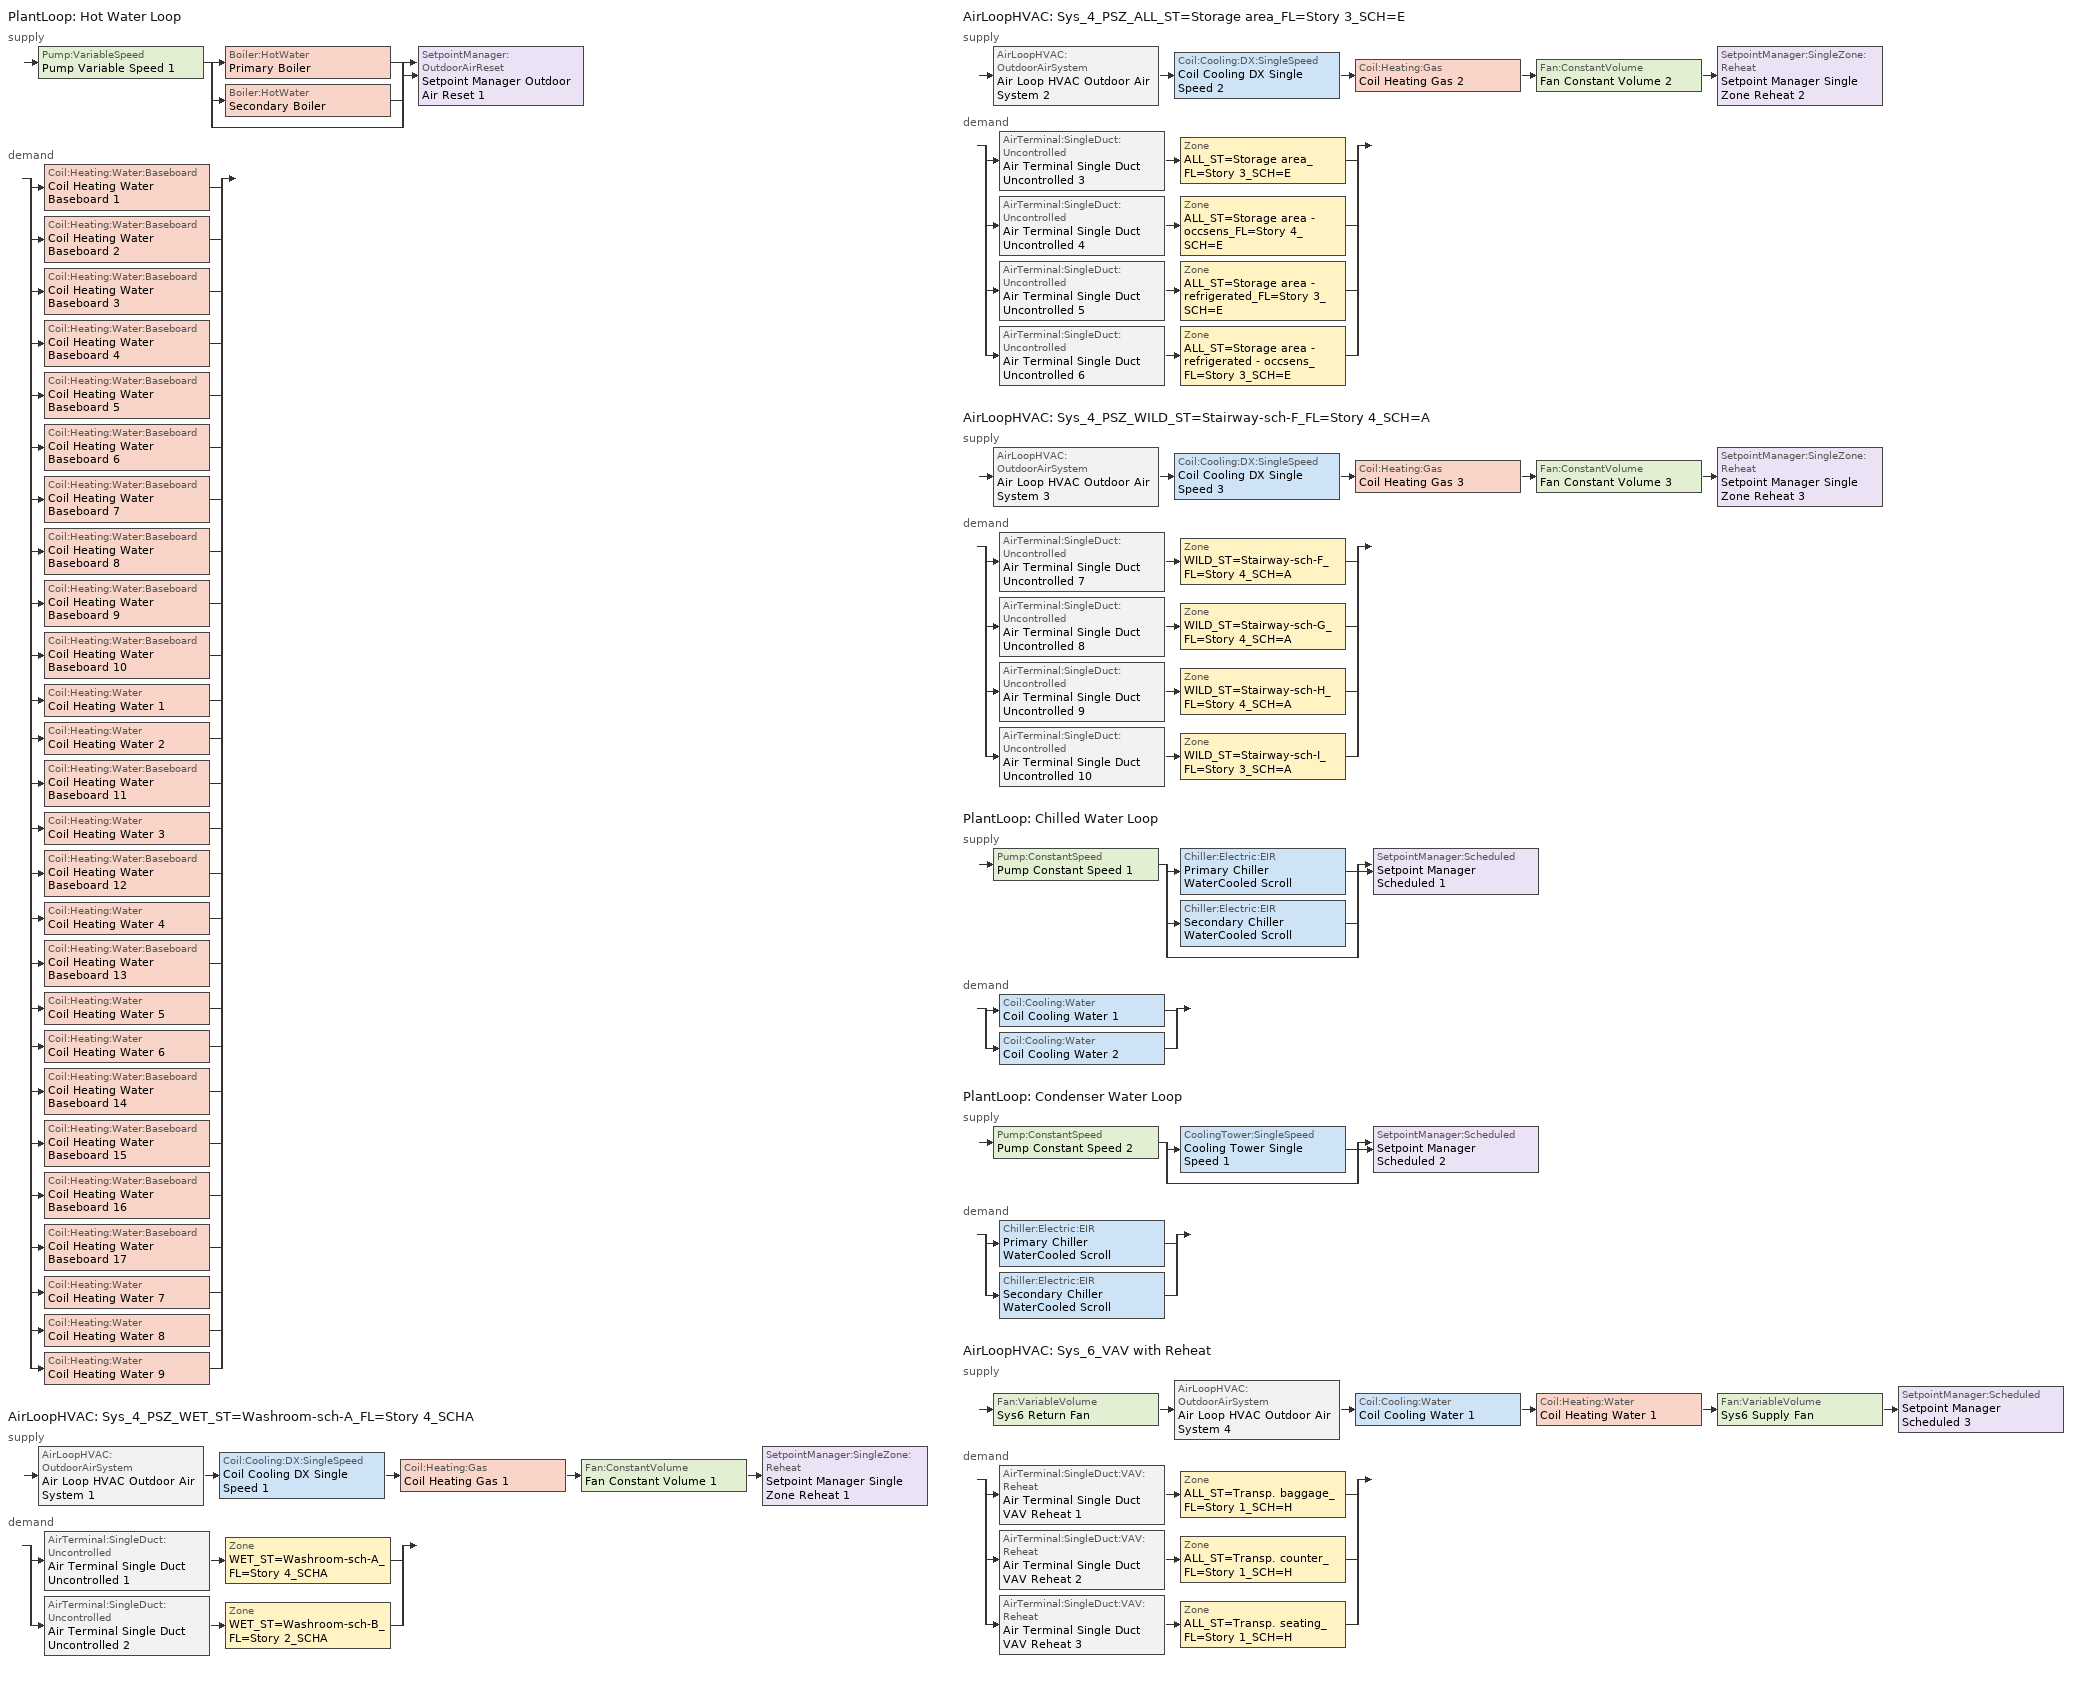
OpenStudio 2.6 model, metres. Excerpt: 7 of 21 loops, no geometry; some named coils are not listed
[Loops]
PlantLoop 'Hot Water Loop'
 supply: Pump:VariableSpeed 'Pump Variable Speed 1' > split
  | Boiler:HotWater 'Primary Boiler'
  | Boiler:HotWater 'Secondary Boiler'
  | bypass
  join > SetpointManager:OutdoorAirReset 'Setpoint Manager Outdoor Air Reset 1'
 demand: split
  | Coil:Heating:Water:Baseboard 'Coil Heating Water Baseboard 1'
  | Coil:Heating:Water:Baseboard 'Coil Heating Water Baseboard 2'
  | Coil:Heating:Water:Baseboard 'Coil Heating Water Baseboard 3'
  | Coil:Heating:Water:Baseboard 'Coil Heating Water Baseboard 4'
  | Coil:Heating:Water:Baseboard 'Coil Heating Water Baseboard 5'
  | Coil:Heating:Water:Baseboard 'Coil Heating Water Baseboard 6'
  | Coil:Heating:Water:Baseboard 'Coil Heating Water Baseboard 7'
  | Coil:Heating:Water:Baseboard 'Coil Heating Water Baseboard 8'
  | Coil:Heating:Water:Baseboard 'Coil Heating Water Baseboard 9'
  | Coil:Heating:Water:Baseboard 'Coil Heating Water Baseboard 10'
  | Coil:Heating:Water 'Coil Heating Water 1'
  | Coil:Heating:Water 'Coil Heating Water 2'
  | Coil:Heating:Water:Baseboard 'Coil Heating Water Baseboard 11'
  | Coil:Heating:Water 'Coil Heating Water 3'
  | Coil:Heating:Water:Baseboard 'Coil Heating Water Baseboard 12'
  | Coil:Heating:Water 'Coil Heating Water 4'
  | Coil:Heating:Water:Baseboard 'Coil Heating Water Baseboard 13'
  | Coil:Heating:Water 'Coil Heating Water 5'
  | Coil:Heating:Water 'Coil Heating Water 6'
  | Coil:Heating:Water:Baseboard 'Coil Heating Water Baseboard 14'
  | Coil:Heating:Water:Baseboard 'Coil Heating Water Baseboard 15'
  | Coil:Heating:Water:Baseboard 'Coil Heating Water Baseboard 16'
  | Coil:Heating:Water:Baseboard 'Coil Heating Water Baseboard 17'
  | Coil:Heating:Water 'Coil Heating Water 7'
  | Coil:Heating:Water 'Coil Heating Water 8'
  | Coil:Heating:Water 'Coil Heating Water 9'
AirLoopHVAC 'Sys_4_PSZ_WET_ST=Washroom-sch-A_FL=Story 4_SCHA'
 supply: AirLoopHVAC:OutdoorAirSystem 'Air Loop HVAC Outdoor Air System 1' > Coil:Cooling:DX:SingleSpeed 'Coil Cooling DX Single Speed 1' > Coil:Heating:Gas 'Coil Heating Gas 1' > Fan:ConstantVolume 'Fan Constant Volume 1' > SetpointManager:SingleZone:Reheat 'Setpoint Manager Single Zone Reheat 1'
 demand: split
  | AirTerminal:SingleDuct:Uncontrolled 'Air Terminal Single Duct Uncontrolled 1' > Zone 'WET_ST=Washroom-sch-A_FL=Story 4_SCHA'
  | AirTerminal:SingleDuct:Uncontrolled 'Air Terminal Single Duct Uncontrolled 2' > Zone 'WET_ST=Washroom-sch-B_FL=Story 2_SCHA'
AirLoopHVAC 'Sys_4_PSZ_ALL_ST=Storage area_FL=Story 3_SCH=E'
 supply: AirLoopHVAC:OutdoorAirSystem 'Air Loop HVAC Outdoor Air System 2' > Coil:Cooling:DX:SingleSpeed 'Coil Cooling DX Single Speed 2' > Coil:Heating:Gas 'Coil Heating Gas 2' > Fan:ConstantVolume 'Fan Constant Volume 2' > SetpointManager:SingleZone:Reheat 'Setpoint Manager Single Zone Reheat 2'
 demand: split
  | AirTerminal:SingleDuct:Uncontrolled 'Air Terminal Single Duct Uncontrolled 3' > Zone 'ALL_ST=Storage area_FL=Story 3_SCH=E'
  | AirTerminal:SingleDuct:Uncontrolled 'Air Terminal Single Duct Uncontrolled 4' > Zone 'ALL_ST=Storage area - occsens_FL=Story 4_SCH=E'
  | AirTerminal:SingleDuct:Uncontrolled 'Air Terminal Single Duct Uncontrolled 5' > Zone 'ALL_ST=Storage area - refrigerated_FL=Story 3_SCH=E'
  | AirTerminal:SingleDuct:Uncontrolled 'Air Terminal Single Duct Uncontrolled 6' > Zone 'ALL_ST=Storage area - refrigerated - occsens_FL=Story 3_SCH=E'
AirLoopHVAC 'Sys_4_PSZ_WILD_ST=Stairway-sch-F_FL=Story 4_SCH=A'
 supply: AirLoopHVAC:OutdoorAirSystem 'Air Loop HVAC Outdoor Air System 3' > Coil:Cooling:DX:SingleSpeed 'Coil Cooling DX Single Speed 3' > Coil:Heating:Gas 'Coil Heating Gas 3' > Fan:ConstantVolume 'Fan Constant Volume 3' > SetpointManager:SingleZone:Reheat 'Setpoint Manager Single Zone Reheat 3'
 demand: split
  | AirTerminal:SingleDuct:Uncontrolled 'Air Terminal Single Duct Uncontrolled 7' > Zone 'WILD_ST=Stairway-sch-F_FL=Story 4_SCH=A'
  | AirTerminal:SingleDuct:Uncontrolled 'Air Terminal Single Duct Uncontrolled 8' > Zone 'WILD_ST=Stairway-sch-G_FL=Story 4_SCH=A'
  | AirTerminal:SingleDuct:Uncontrolled 'Air Terminal Single Duct Uncontrolled 9' > Zone 'WILD_ST=Stairway-sch-H_FL=Story 4_SCH=A'
  | AirTerminal:SingleDuct:Uncontrolled 'Air Terminal Single Duct Uncontrolled 10' > Zone 'WILD_ST=Stairway-sch-I_FL=Story 3_SCH=A'
PlantLoop 'Chilled Water Loop'
 supply: Pump:ConstantSpeed 'Pump Constant Speed 1' > split
  | Chiller:Electric:EIR 'Primary Chiller WaterCooled Scroll'
  | Chiller:Electric:EIR 'Secondary Chiller WaterCooled Scroll'
  | bypass
  join > SetpointManager:Scheduled 'Setpoint Manager Scheduled 1'
 demand: split
  | Coil:Cooling:Water 'Coil Cooling Water 1'
  | Coil:Cooling:Water 'Coil Cooling Water 2'
PlantLoop 'Condenser Water Loop'
 supply: Pump:ConstantSpeed 'Pump Constant Speed 2' > split
  | CoolingTower:SingleSpeed 'Cooling Tower Single Speed 1'
  | bypass
  join > SetpointManager:Scheduled 'Setpoint Manager Scheduled 2'
 demand: split
  | Chiller:Electric:EIR 'Primary Chiller WaterCooled Scroll'
  | Chiller:Electric:EIR 'Secondary Chiller WaterCooled Scroll'
AirLoopHVAC 'Sys_6_VAV with Reheat'
 supply: Fan:VariableVolume 'Sys6 Return Fan' > AirLoopHVAC:OutdoorAirSystem 'Air Loop HVAC Outdoor Air System 4' > Coil:Cooling:Water 'Coil Cooling Water 1' > Coil:Heating:Water 'Coil Heating Water 1' > Fan:VariableVolume 'Sys6 Supply Fan' > SetpointManager:Scheduled 'Setpoint Manager Scheduled 3'
 demand: split
  | AirTerminal:SingleDuct:VAV:Reheat 'Air Terminal Single Duct VAV Reheat 1' > Zone 'ALL_ST=Transp. baggage_FL=Story 1_SCH=H'
  | AirTerminal:SingleDuct:VAV:Reheat 'Air Terminal Single Duct VAV Reheat 2' > Zone 'ALL_ST=Transp. counter_FL=Story 1_SCH=H'
  | AirTerminal:SingleDuct:VAV:Reheat 'Air Terminal Single Duct VAV Reheat 3' > Zone 'ALL_ST=Transp. seating_FL=Story 1_SCH=H'
[Sizing:Zone] Zone Cooling Design Supply Air Temperature Input Method=SupplyAirTemperature; Zone Cooling Design Supply Air Temperature {C}=13; Zone Cooling Design Supply Air Temperature Difference {deltaC}=11.11; Zone Heating Design Supply Air Temperature Input Method=SupplyAirTemperature; Zone Heating Design Supply Air Temperature {C}=43; Zone Heating Design Supply Air Temperature Difference {deltaC}=11.11; Zone Cooling Design Supply Air Humidity Ratio {kg-H2O/kg-air}=0.0085; Zone Heating Design Supply Air Humidity Ratio {kg-H2O/kg-air}=0.008; Zone Heating Sizing Factor=1.3; Zone Cooling Sizing Factor=1.1; Cooling Design Air Flow Method=DesignDay; Heating Design Air Flow Method=DesignDay; Account for Dedicated Outdoor Air System=No; Dedicated Outdoor Air System Control Strategy=NeutralSupplyAir; Dedicated Outdoor Air Low Setpoint Temperature for Design {C}=autosize; Dedicated Outdoor Air High Setpoint Temperature for Design {C}=autosize
WET_ST=Washroom-sch-A_FL=Story 4_SCHA; WET_ST=Washroom-sch-B_FL=Story 2_SCHA; ALL_ST=Storage area_FL=Story 3_SCH=E; ALL_ST=Storage area - occsens_FL=Story 4_SCH=E; ALL_ST=Storage area - refrigerated_FL=Story 3_SCH=E; ALL_ST=Storage area - refrigerated - occsens_FL=Story 3_SCH=E; ALL_ST=Transp. baggage_FL=Story 1_SCH=H; ALL_ST=Transp. counter_FL=Story 1_SCH=H; ALL_ST=Transp. seating_FL=Story 1_SCH=H; WILD_ST=Stairway-sch-F_FL=Story 4_SCH=A; WILD_ST=Stairway-sch-G_FL=Story 4_SCH=A; WILD_ST=Stairway-sch-H_FL=Story 4_SCH=A; WILD_ST=Stairway-sch-I_FL=Story 3_SCH=A
[Zone equipment]
WET_ST=Washroom-sch-A_FL=Story 4_SCHA: Air Terminal Single Duct Uncontrolled 1, Zone HVAC Baseboard Convective Water 1
WET_ST=Washroom-sch-B_FL=Story 2_SCHA: Air Terminal Single Duct Uncontrolled 2, Zone HVAC Baseboard Convective Water 2
ALL_ST=Storage area_FL=Story 3_SCH=E: Air Terminal Single Duct Uncontrolled 3, Zone HVAC Baseboard Convective Water 3
ALL_ST=Storage area - occsens_FL=Story 4_SCH=E: Air Terminal Single Duct Uncontrolled 4, Zone HVAC Baseboard Convective Water 4
ALL_ST=Storage area - refrigerated_FL=Story 3_SCH=E: Air Terminal Single Duct Uncontrolled 5, Zone HVAC Baseboard Convective Water 5
ALL_ST=Storage area - refrigerated - occsens_FL=Story 3_SCH=E: Air Terminal Single Duct Uncontrolled 6, Zone HVAC Baseboard Convective Water 6
ALL_ST=Transp. baggage_FL=Story 1_SCH=H: Air Terminal Single Duct VAV Reheat 1, Zone HVAC Baseboard Convective Water 11
ALL_ST=Transp. counter_FL=Story 1_SCH=H: Air Terminal Single Duct VAV Reheat 2, Zone HVAC Baseboard Convective Water 12
ALL_ST=Transp. seating_FL=Story 1_SCH=H: Air Terminal Single Duct VAV Reheat 3, Zone HVAC Baseboard Convective Water 13
WILD_ST=Stairway-sch-F_FL=Story 4_SCH=A: Air Terminal Single Duct Uncontrolled 7, Zone HVAC Baseboard Convective Water 7
WILD_ST=Stairway-sch-G_FL=Story 4_SCH=A: Air Terminal Single Duct Uncontrolled 8, Zone HVAC Baseboard Convective Water 8
WILD_ST=Stairway-sch-H_FL=Story 4_SCH=A: Air Terminal Single Duct Uncontrolled 9, Zone HVAC Baseboard Convective Water 9
WILD_ST=Stairway-sch-I_FL=Story 3_SCH=A: Air Terminal Single Duct Uncontrolled 10, Zone HVAC Baseboard Convective Water 10
[PlantLoop] Glycol Concentration=0; Plant Loop Volume {m3}=Autocalculate; Load Distribution Scheme=Optimal
Name | Fluid Type
Hot Water Loop | Water
Chilled Water Loop; Condenser Water Loop
[Sizing:Plant] Sizing Option=NonCoincident; Zone Timesteps in Averaging Window=1; Coincident Sizing Factor Mode=None
Name | Loop Type | Design Loop Exit Temperature {C} | Loop Design Temperature Difference {deltaC}
Hot Water Loop | Heating | 82 | 16
Chilled Water Loop | Cooling | 7 | 6
Condenser Water Loop | Condenser | 29 | 6
[Pump:VariableSpeed]
Pump Variable Speed 1: Pump Control Type=Intermittent; Skin Loss Radiative Fraction=0.5; Design Power Sizing Method=PowerPerFlowPerPressure; Design Electric Power per Unit Flow Rate {W/(m3/s)}=348701.1; Design Shaft Power per Unit Flow Rate per Unit Head {W-s/m3-Pa}=1.28205; Design Minimum Flow Rate Fraction=0
[Boiler:HotWater] Fuel Type=NaturalGas; Water Outlet Upper Temperature Limit {C}=99; Boiler Flow Mode=ConstantFlow; Parasitic Electric Load {W}=0; Sizing Factor=1
Primary Boiler; Secondary Boiler
[SetpointManager:OutdoorAirReset]
Setpoint Manager Outdoor Air Reset 1: Control Variable=Temperature; Setpoint at Outdoor Low Temperature {C}=82; Outdoor Low Temperature {C}=-16; Setpoint at Outdoor High Temperature {C}=60; Outdoor High Temperature {C}=0
[AirLoopHVAC] Availability Schedule=Always On Discrete; Design Supply Air Flow Rate {m3/s}=AutoSize
Sys_4_PSZ_WET_ST=Washroom-sch-A_FL=Story 4_SCHA; Sys_4_PSZ_ALL_ST=Storage area_FL=Story 3_SCH=E; Sys_4_PSZ_WILD_ST=Stairway-sch-F_FL=Story 4_SCH=A; Sys_6_VAV with Reheat
[Sizing:System] Type of Load to Size On=Sensible; Design Outdoor Air Flow Rate {m3/s}=Autosize; Preheat Design Temperature {C}=7; Preheat Design Humidity Ratio {kg-H2O/kg-Air}=0.008; Precool Design Humidity Ratio {kg-H2O/kg-Air}=0.008; Central Cooling Design Supply Air Temperature {C}=13; Sizing Option=NonCoincident; 100% Outdoor Air in Cooling=No; 100% Outdoor Air in Heating=No; Central Cooling Design Supply Air Humidity Ratio {kg-H2O/kg-Air}=0.0085; Central Heating Design Supply Air Humidity Ratio {kg-H2O/kg-Air}=0.008; Cooling Design Air Flow Method=DesignDay; Cooling Design Air Flow Rate {m3/s}=0; Heating Design Air Flow Method=DesignDay; Heating Design Air Flow Rate {m3/s}=0; System Outdoor Air Method=ZoneSum; Zone Maximum Outdoor Air Fraction=1; Cooling Supply Air Flow Rate Per Floor Area {m3/s-m2}=0.00996765; Cooling Fraction of Autosized Cooling Supply Air Flow Rate=1; Cooling Supply Air Flow Rate Per Unit Cooling Capacity {m3/s-W}=3.94755e-05; Heating Supply Air Flow Rate Per Floor Area {m3/s-m2}=0.00996765; Heating Fraction of Autosized Heating Supply Air Flow Rate=1; Heating Fraction of Autosized Cooling Supply Air Flow Rate=1; Heating Supply Air Flow Rate Per Unit Heating Capacity {m3/s-W}=3.15882e-05; Cooling Design Capacity Method=CoolingDesignCapacity; Cooling Design Capacity {W}=autosize; Cooling Design Capacity Per Floor Area {W/m2}=234.7; Fraction of Autosized Cooling Design Capacity=1; Heating Design Capacity Method=HeatingDesignCapacity; Heating Design Capacity {W}=autosize; Heating Design Capacity Per Floor Area {W/m2}=157; Fraction of Autosized Heating Design Capacity=1; Central Cooling Capacity Control Method=OnOff
Name | Minimum System Air Flow Ratio | Precool Design Temperature {C} | Central Heating Design Supply Air Temperature {C}
Sys_4_PSZ_WET_ST=Washroom-sch-A_FL=Story 4_SCHA; Sys_4_PSZ_ALL_ST=Storage area_FL=Story 3_SCH=E; Sys_4_PSZ_WILD_ST=Stairway-sch-F_FL=Story 4_SCH=A | 1 | 13 | 43
Sys_6_VAV with Reheat | 0.3 | 12.8 | 13.1
[Fan:ConstantVolume] Availability Schedule=Always On Discrete; Maximum Flow Rate {m3/s}=AutoSize
Fan Constant Volume 1; Fan Constant Volume 2; Fan Constant Volume 3; Fan Constant Volume 8; Fan Constant Volume 10; Fan Constant Volume 12
[Coil:Heating:Gas] Availability Schedule=Always On Discrete; Gas Burner Efficiency=0.8; Nominal Capacity {W}=AutoSize; Parasitic Electric Load {W}=0; Parasitic Gas Load {W}=0
Coil Heating Gas 1; Coil Heating Gas 2; Coil Heating Gas 3
[Coil:Cooling:DX:SingleSpeed] Availability Schedule=Always On Discrete; Rated Total Cooling Capacity {W}=autosize; Rated Sensible Heat Ratio=autosize; Rated COP {W/W}=3; Rated Air Flow Rate {m3/s}=autosize; Rated Evaporator Fan Power Per Volume Flow Rate {W/(m3/s)}=773.3; Condenser Type=AirCooled; Evaporative Condenser Effectiveness=0; Evaporative Condenser Air Flow Rate {m3/s}=Autosize; Evaporative Condenser Pump Rated Power Consumption {W}=Autosize; Crankcase Heater Capacity {W}=0; Maximum Outdoor Dry-Bulb Temperature for Crankcase Heater Operation {C}=0; Basin Heater Capacity {W/K}=0; Basin Heater Setpoint Temperature {C}=10
Name | Total Cooling Capacity Function of Temperature Curve | Total Cooling Capacity Function of Flow Fraction Curve | Energy Input Ratio Function of Temperature Curve | Energy Input Ratio Function of Flow Fraction Curve | Part Load Fraction Correlation Curve
Coil Cooling DX Single Speed 1 | Curve Biquadratic 1 | Curve Quadratic 1 | Curve Biquadratic 2 | Curve Quadratic 2 | Curve Cubic 1
Coil Cooling DX Single Speed 2 | Curve Biquadratic 3 | Curve Quadratic 3 | Curve Biquadratic 4 | Curve Quadratic 4 | Curve Cubic 2
Coil Cooling DX Single Speed 3 | Curve Biquadratic 5 | Curve Quadratic 5 | Curve Biquadratic 6 | Curve Quadratic 6 | Curve Cubic 3
[Controller:OutdoorAir] Minimum Outdoor Air Flow Rate {m3/s}=autosize; Maximum Outdoor Air Flow Rate {m3/s}=Autosize; Economizer Control Type=NoEconomizer; Economizer Control Action Type=ModulateFlow; Economizer Maximum Limit Dry-Bulb Temperature {C}=28; Economizer Maximum Limit Enthalpy {J/kg}=64000; Economizer Minimum Limit Dry-Bulb Temperature {C}=-100; Lockout Type=NoLockout; Minimum Limit Type=FixedMinimum; High Humidity Control=No; Heat Recovery Bypass Control Type=BypassWhenWithinEconomizerLimits
Name | Controller Mechanical Ventilation
Controller Outdoor Air 1 | Controller Mechanical Ventilation 1
Controller Outdoor Air 2 | Controller Mechanical Ventilation 2
Controller Outdoor Air 3 | Controller Mechanical Ventilation 3
Controller Outdoor Air 4 | Controller Mechanical Ventilation 4
[Controller:MechanicalVentilation] Availability Schedule=Always On Discrete; System Outdoor Air Method=ZoneSum
Controller Mechanical Ventilation 1; Controller Mechanical Ventilation 2; Controller Mechanical Ventilation 3; Controller Mechanical Ventilation 4
[AirLoopHVAC:OutdoorAirSystem]
Name | Controller
Air Loop HVAC Outdoor Air System 1 | Controller Outdoor Air 1
Air Loop HVAC Outdoor Air System 2 | Controller Outdoor Air 2
Air Loop HVAC Outdoor Air System 3 | Controller Outdoor Air 3
Air Loop HVAC Outdoor Air System 4 | Controller Outdoor Air 4
[SetpointManager:SingleZone:Reheat] Minimum Supply Air Temperature {C}=13; Maximum Supply Air Temperature {C}=43
Name | Control Zone
Setpoint Manager Single Zone Reheat 1 | WET_ST=Washroom-sch-A_FL=Story 4_SCHA
Setpoint Manager Single Zone Reheat 2 | ALL_ST=Storage area_FL=Story 3_SCH=E
Setpoint Manager Single Zone Reheat 3 | WILD_ST=Stairway-sch-F_FL=Story 4_SCH=A
[AirTerminal:SingleDuct:Uncontrolled] Availability Schedule=Always On Discrete; Maximum Air Flow Rate {m3/s}=AutoSize
Air Terminal Single Duct Uncontrolled 1; Air Terminal Single Duct Uncontrolled 2; Air Terminal Single Duct Uncontrolled 3; Air Terminal Single Duct Uncontrolled 4; Air Terminal Single Duct Uncontrolled 5; Air Terminal Single Duct Uncontrolled 6; Air Terminal Single Duct Uncontrolled 7; Air Terminal Single Duct Uncontrolled 8; Air Terminal Single Duct Uncontrolled 9; Air Terminal Single Duct Uncontrolled 10
[Coil:Heating:Water:Baseboard] Heating Design Capacity Method=HeatingDesignCapacity; Heating Design Capacity {W}=autosize; Heating Design Capacity Per Floor Area {W/m2}=0; Fraction of Autosized Heating Design Capacity=0.8
Coil Heating Water Baseboard 1; Coil Heating Water Baseboard 2; Coil Heating Water Baseboard 3; Coil Heating Water Baseboard 4; Coil Heating Water Baseboard 5; Coil Heating Water Baseboard 6; Coil Heating Water Baseboard 7; Coil Heating Water Baseboard 8; Coil Heating Water Baseboard 9; Coil Heating Water Baseboard 10; Coil Heating Water Baseboard 11; Coil Heating Water Baseboard 12; Coil Heating Water Baseboard 13; Coil Heating Water Baseboard 14; Coil Heating Water Baseboard 15; Coil Heating Water Baseboard 16; Coil Heating Water Baseboard 17
[ZoneHVAC:Baseboard:Convective:Water] Availability Schedule=Always On Discrete
Name | Heating Coil
Zone HVAC Baseboard Convective Water 1 | Coil Heating Water Baseboard 1
Zone HVAC Baseboard Convective Water 2 | Coil Heating Water Baseboard 2
Zone HVAC Baseboard Convective Water 3 | Coil Heating Water Baseboard 3
Zone HVAC Baseboard Convective Water 4 | Coil Heating Water Baseboard 4
Zone HVAC Baseboard Convective Water 5 | Coil Heating Water Baseboard 5
Zone HVAC Baseboard Convective Water 6 | Coil Heating Water Baseboard 6
Zone HVAC Baseboard Convective Water 7 | Coil Heating Water Baseboard 7
Zone HVAC Baseboard Convective Water 8 | Coil Heating Water Baseboard 8
Zone HVAC Baseboard Convective Water 9 | Coil Heating Water Baseboard 9
Zone HVAC Baseboard Convective Water 10 | Coil Heating Water Baseboard 10
Zone HVAC Baseboard Convective Water 11 | Coil Heating Water Baseboard 11
Zone HVAC Baseboard Convective Water 12 | Coil Heating Water Baseboard 12
Zone HVAC Baseboard Convective Water 13 | Coil Heating Water Baseboard 13
Zone HVAC Baseboard Convective Water 14 | Coil Heating Water Baseboard 14
Zone HVAC Baseboard Convective Water 15 | Coil Heating Water Baseboard 15
Zone HVAC Baseboard Convective Water 16 | Coil Heating Water Baseboard 16
Zone HVAC Baseboard Convective Water 17 | Coil Heating Water Baseboard 17
[Pump:ConstantSpeed] Rated Flow Rate {m3/s}=autosize; Rated Pump Head {Pa}=179352; Rated Power Consumption {W}=autosize; Motor Efficiency=0.9; Fraction of Motor Inefficiencies to Fluid Stream=0; Pump Control Type=Intermittent; Design Power Sizing Method=PowerPerFlowPerPressure; Design Electric Power per Unit Flow Rate {W/(m3/s)}=348701.1; Design Shaft Power per Unit Flow Rate per Unit Head {W-s/m3-Pa}=1.28205
Pump Constant Speed 1; Pump Constant Speed 2
[Chiller:Electric:EIR] Reference Capacity {W}=Autosize; Reference COP {W/W}=5.5; Condenser Type=WaterCooled; Design Heat Recovery Water Flow Rate {m3/s}=0; Sizing Factor=1; Basin Heater Capacity {W/K}=0; Basin Heater Setpoint Temperature {C}=10
Name | Cooling Capacity Function of Temperature Curve | Electric Input to Cooling Output Ratio Function of Temperature Curve | Electric Input to Cooling Output Ratio Function of Part Load Ratio Curve
Primary Chiller WaterCooled Scroll | Curve Biquadratic 7 | Curve Biquadratic 8 | Curve Quadratic 7
Secondary Chiller WaterCooled Scroll | Curve Biquadratic 9 | Curve Biquadratic 10 | Curve Quadratic 8
[SetpointManager:Scheduled] Control Variable=Temperature
Name | Schedule
Setpoint Manager Scheduled 1 | CHW Temp
Setpoint Manager Scheduled 2 | CW Temp
Setpoint Manager Scheduled 3 | Supply Air Temp
[CoolingTower:SingleSpeed]
Cooling Tower Single Speed 1: Design Water Flow Rate {m3/s}=autosize; Design Air Flow Rate {m3/s}=autosize; Fan Power at Design Air Flow Rate {W}=autosize; U-Factor Times Area Value at Design Air Flow Rate {W/K}=autosize; Air Flow Rate in Free Convection Regime {m3/s}=autosize; U-Factor Times Area Value at Free Convection Air Flow Rate {W/K}=autosize; Performance Input Method=UFactorTimesAreaAndDesignWaterFlowRate; Free Convection Capacity {W}=0; Basin Heater Capacity {W/K}=0; Evaporation Loss Mode=LossFactor; Evaporation Loss Factor {percent/K}=0.2; Drift Loss Percent {percent}=0.008; Blowdown Calculation Mode=ConcentrationRatio; Blowdown Concentration Ratio=3; Capacity Control=FanCycling; Number of Cells=1; Cell Control=MinimalCell; Cell Minimum  Water Flow Rate Fraction=0.33; Cell Maximum Water Flow Rate Fraction=2.5; Sizing Factor=1; Free Convection Air Flow Rate Sizing Factor=0.1; Free Convection U-Factor Times Area Value Sizing Factor=0.1; Heat Rejection Capacity and Nominal Capacity Sizing Ratio=1.25; Free Convection Nominal Capacity Sizing Factor=0.1; Design Inlet Air Dry-Bulb Temperature {C}=35; Design Inlet Air Wet-Bulb Temperature {C}=24; Design Approach Temperature {deltaC}=5; Design Range Temperature {deltaC}=6
[Fan:VariableVolume] Availability Schedule=Always On Discrete; Fan Efficiency=0.6045; Pressure Rise {Pa}=1017.592; Maximum Flow Rate {m3/s}=Autosize; Fan Power Minimum Flow Rate Input Method=FixedFlowRate; Fan Power Minimum Flow Fraction=0; Fan Power Minimum Air Flow Rate {m3/s}=0; Motor Efficiency=0.93; Motor In Airstream Fraction=1; Fan Power Coefficient 1=0.0407599; Fan Power Coefficient 2=0.088045; Fan Power Coefficient 3=-0.0729261; Fan Power Coefficient 4=0.94374; Fan Power Coefficient 5=0
Sys6 Supply Fan; Sys6 Return Fan
[Coil:Heating:Water]
Name | Availability Schedule
Coil Heating Water 1; Coil Heating Water 2; Coil Heating Water 3; Coil Heating Water 4; Coil Heating Water 5; Coil Heating Water 6 | Always On Discrete
Coil Heating Water 7 | tpfc_htg_availability
Coil Heating Water 8 | tpfc_htg_availability 1
Coil Heating Water 9 | tpfc_htg_availability 2
[Coil:Cooling:Water] Availability Schedule=Always On Discrete
Coil Cooling Water 1; Coil Cooling Water 2
[Controller:WaterCoil] Minimum Actuated Flow {m3/s}=0
Name | Water Coil | Action
Controller Water Coil 1 | Coil Heating Water 1 | Normal
Controller Water Coil 2 | Coil Cooling Water 1 | Reverse
Controller Water Coil 3 | Coil Heating Water 2 | Normal
Controller Water Coil 4 | Coil Heating Water 3 | Normal
Controller Water Coil 5 | Coil Heating Water 4 | Normal
Controller Water Coil 6 | Coil Heating Water 5 | Normal
Controller Water Coil 7 | Coil Cooling Water 2 | Reverse
Controller Water Coil 8 | Coil Heating Water 6 | Normal
Controller Water Coil 9 | Coil Heating Water 7 | Normal
Controller Water Coil 11 | Coil Heating Water 8 | Normal
Controller Water Coil 13 | Coil Heating Water 9 | Normal
[AirTerminal:SingleDuct:VAV:Reheat] Availability Schedule=Always On Discrete; Maximum Air Flow Rate {m3/s}=AutoSize; Zone Minimum Air Flow Input Method=Constant; Constant Minimum Air Flow Fraction=0.3; Fixed Minimum Air Flow Rate {m3/s}=3.75; Maximum Hot Water or Steam Flow Rate {m3/s}=AutoSize; Minimum Hot Water or Steam Flow Rate {m3/s}=0; Convergence Tolerance=0.001; Damper Heating Action=Normal; Maximum Flow per Zone Floor Area During Reheat {m3/s-m2}=AutoSize; Maximum Flow Fraction During Reheat=AutoSize; Maximum Reheat Air Temperature {C}=43; Control For Outdoor Air=No
Name | Reheat Coil
Air Terminal Single Duct VAV Reheat 1 | Coil Heating Water 2
Air Terminal Single Duct VAV Reheat 2 | Coil Heating Water 3
Air Terminal Single Duct VAV Reheat 3 | Coil Heating Water 4
[ZoneHVAC:FourPipeFanCoil] Availability Schedule=Always On Discrete; Capacity Control Method=ConstantFanVariableFlow; Maximum Supply Air Flow Rate {m3/s}=autosize; Maximum Outdoor Air Flow Rate {m3/s}=autosize; Maximum Cold Water Flow Rate {m3/s}=autosize; Maximum Hot Water Flow Rate {m3/s}=autosize; Minimum Supply Air Temperature in Cooling Mode {C}=autosize; Maximum Supply Air Temperature in Heating Mode {C}=autosize
Name | Supply Air Fan | Cooling Coil | Heating Coil
Zone HVAC Four Pipe Fan Coil 1 | Fan Constant Volume 8 | Coil Cooling Water 3 | Coil Heating Water 7
Zone HVAC Four Pipe Fan Coil 2 | Fan Constant Volume 10 | Coil Cooling Water 4 | Coil Heating Water 8
Zone HVAC Four Pipe Fan Coil 3 | Fan Constant Volume 12 | Coil Cooling Water 5 | Coil Heating Water 9
[Schedule:Ruleset]
Name | Default Day Schedule
CHW Temp | Schedule Day 3
CW Temp | Schedule Day 4
Supply Air Temp | Supply Air Temp Default
tpfc_htg_availability | Schedule Day 5
tpfc_htg_availability 1 | Schedule Day 9
tpfc_htg_availability 2 | Schedule Day 13
[Schedule:Day]
Schedule Day 3; wkdCHW Temp 1; satCHW Temp 1; sunCHW Temp 1: 1, 0, 7, 2, 0, 7, 3, 0, 7, 4, 0, 7, 5, 0, 7, 6, 0, 7, 7, 0, 7, 8, 0, 7, 9, 0, 7, 10, 0, 7, 11, 0, 7, 12, 0, 7, 13, 0, 7, 14, 0, 7, 15, 0, 7, 16, 0, 7, 17, 0, 7, 18, 0, 7, 19, 0, 7, 20, 0, 7, 21, 0, 7, 22, 0, 7, 23, 0, 7, 24, 0, 7
Schedule Day 4; wkdCW Temp 1; satCW Temp 1; sunCW Temp 1: 1, 0, 29, 2, 0, 29, 3, 0, 29, 4, 0, 29, 5, 0, 29, 6, 0, 29, 7, 0, 29, 8, 0, 29, 9, 0, 29, 10, 0, 29, 11, 0, 29, 12, 0, 29, 13, 0, 29, 14, 0, 29, 15, 0, 29, 16, 0, 29, 17, 0, 29, 18, 0, 29, 19, 0, 29, 20, 0, 29, 21, 0, 29, 22, 0, 29, 23, 0, 29, 24, 0, 29
Supply Air Temp Default: 24, 0, 13
Schedule Day 5; tpfc_htg_availability_sch_rule_day 1; Schedule Day 9; tpfc_htg_availability_sch_rule_day 4; Schedule Day 13; tpfc_htg_availability_sch_rule_day 7: 24, 0, 0
tpfc_htg_availability_sch_rule_day; tpfc_htg_availability_sch_rule_day 2; tpfc_htg_availability_sch_rule_day 3; tpfc_htg_availability_sch_rule_day 5; tpfc_htg_availability_sch_rule_day 6; tpfc_htg_availability_sch_rule_day 8: 24, 0, 1
[Schedule:Rule] Date Specification Type=DateRange; Start Day=1
Name | Schedule Ruleset | Rule Order | Day Schedule | Apply Sunday | Apply Monday | Apply Tuesday | Apply Wednesday | Apply Thursday | Apply Friday | Apply Saturday | Start Month | End Month | End Day
wkdCHW Temp rule | CHW Temp | 2 | wkdCHW Temp 1 | No | Yes | Yes | Yes | Yes | Yes | No | 1 | 12 | 31
satCHW Temprule | CHW Temp | 1 | satCHW Temp 1 | No | No | No | No | No | No | Yes | 1 | 12 | 31
sunCHW Temprule | CHW Temp | 0 | sunCHW Temp 1 | Yes | No | No | No | No | No | No | 1 | 12 | 31
wkdCW Temp rule | CW Temp | 2 | wkdCW Temp 1 | No | Yes | Yes | Yes | Yes | Yes | No | 1 | 12 | 31
satCW Temprule | CW Temp | 1 | satCW Temp 1 | No | No | No | No | No | No | Yes | 1 | 12 | 31
sunCW Temprule | CW Temp | 0 | sunCW Temp 1 | Yes | No | No | No | No | No | No | 1 | 12 | 31
tpfc_htg_availability_sch_rule | tpfc_htg_availability | 2 | tpfc_htg_availability_sch_rule_day | Yes | Yes | Yes | Yes | Yes | Yes | Yes | 1 | 6 | 30
tpfc_htg_availability_sch_rule 1 | tpfc_htg_availability | 1 | tpfc_htg_availability_sch_rule_day 1 | Yes | Yes | Yes | Yes | Yes | Yes | Yes | 7 | 10 | 31
tpfc_htg_availability_sch_rule 2 | tpfc_htg_availability | 0 | tpfc_htg_availability_sch_rule_day 2 | Yes | Yes | Yes | Yes | Yes | Yes | Yes | 11 | 12 | 31
tpfc_htg_availability_sch_rule 3 | tpfc_htg_availability 1 | 2 | tpfc_htg_availability_sch_rule_day 3 | Yes | Yes | Yes | Yes | Yes | Yes | Yes | 1 | 6 | 30
tpfc_htg_availability_sch_rule 4 | tpfc_htg_availability 1 | 1 | tpfc_htg_availability_sch_rule_day 4 | Yes | Yes | Yes | Yes | Yes | Yes | Yes | 7 | 10 | 31
tpfc_htg_availability_sch_rule 5 | tpfc_htg_availability 1 | 0 | tpfc_htg_availability_sch_rule_day 5 | Yes | Yes | Yes | Yes | Yes | Yes | Yes | 11 | 12 | 31
tpfc_htg_availability_sch_rule 6 | tpfc_htg_availability 2 | 2 | tpfc_htg_availability_sch_rule_day 6 | Yes | Yes | Yes | Yes | Yes | Yes | Yes | 1 | 6 | 30
tpfc_htg_availability_sch_rule 7 | tpfc_htg_availability 2 | 1 | tpfc_htg_availability_sch_rule_day 7 | Yes | Yes | Yes | Yes | Yes | Yes | Yes | 7 | 10 | 31
tpfc_htg_availability_sch_rule 8 | tpfc_htg_availability 2 | 0 | tpfc_htg_availability_sch_rule_day 8 | Yes | Yes | Yes | Yes | Yes | Yes | Yes | 11 | 12 | 31
[Schedule:Constant]
Always On Discrete: Value=1
[Curve:Biquadratic] Minimum Value of y=24
Name | Coefficient1 Constant | Coefficient2 x | Coefficient3 x**2 | Coefficient4 y | Coefficient5 y**2 | Coefficient6 x*y | Minimum Value of x | Maximum Value of x | Maximum Value of y
Curve Biquadratic 1; Curve Biquadratic 3; Curve Biquadratic 5 | 0.867905 | 0.0142459 | 0.000554364 | -0.00755748 | 3.3048e-05 | -0.000191808 | 13 | 24 | 46
Curve Biquadratic 2; Curve Biquadratic 4; Curve Biquadratic 6 | 0.116936 | 0.0284933 | -0.000411156 | 0.0214108 | 0.000161028 | -0.000679104 | 13 | 24 | 46
Curve Biquadratic 7; Curve Biquadratic 9 | 1.02152 | 0.0370359 | 0.000233248 | -0.00389405 | -6.52536e-05 | -0.000268045 | 5 | 10 | 35
Curve Biquadratic 8; Curve Biquadratic 10 | 0.701769 | -0.00452016 | 0.00053311 | -0.00549821 | 0.000544579 | -0.000729032 | 5 | 10 | 35
[Curve:Quadratic] Minimum Value of x=0; Maximum Value of x=1
Name | Coefficient1 Constant | Coefficient2 x | Coefficient3 x**2
Curve Quadratic 1; Curve Quadratic 2; Curve Quadratic 3; Curve Quadratic 4; Curve Quadratic 5; Curve Quadratic 6 | 1 | 0 | 0
Curve Quadratic 7; Curve Quadratic 8 | 0.0636912 | 0.584888 | 0.352803
[Curve:Cubic] Coefficient1 Constant=0.0277; Coefficient2 x=4.9151; Coefficient3 x**2=-8.184; Coefficient4 x**3=4.2702; Minimum Value of x=0.7; Maximum Value of x=1
Curve Cubic 1; Curve Cubic 2; Curve Cubic 3
